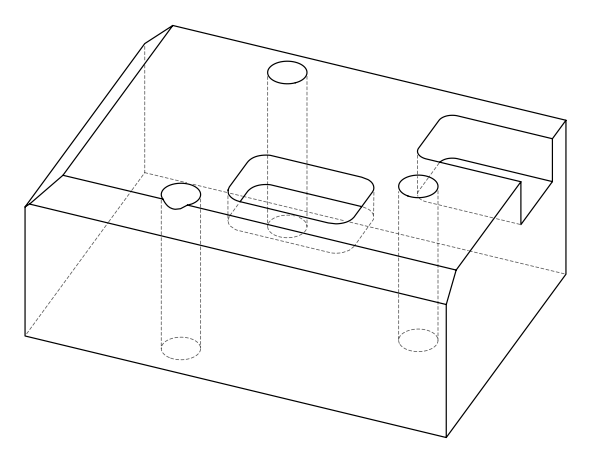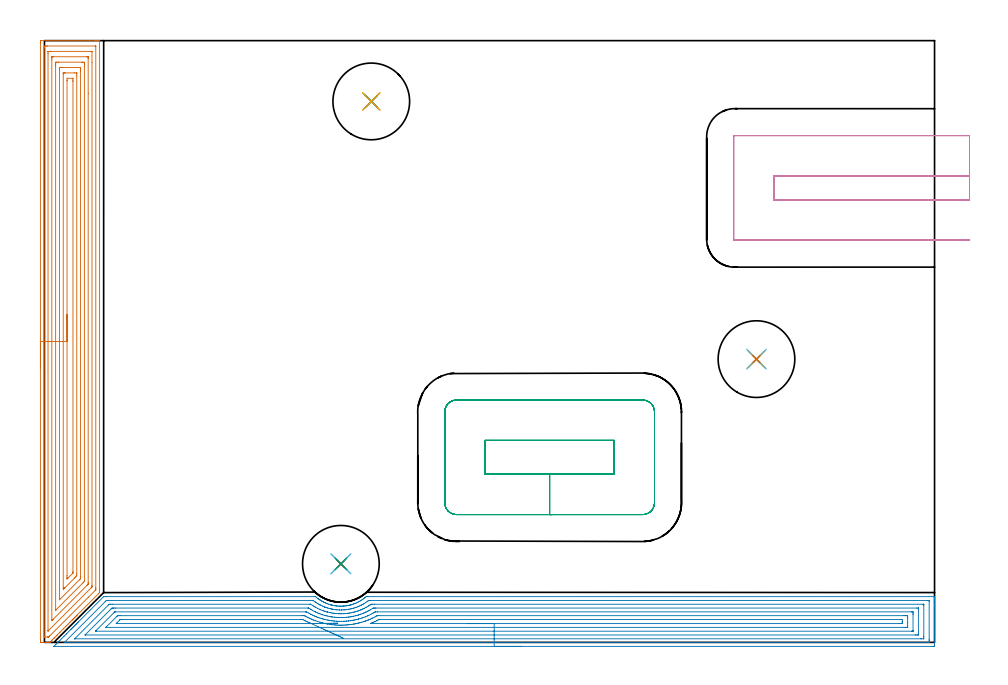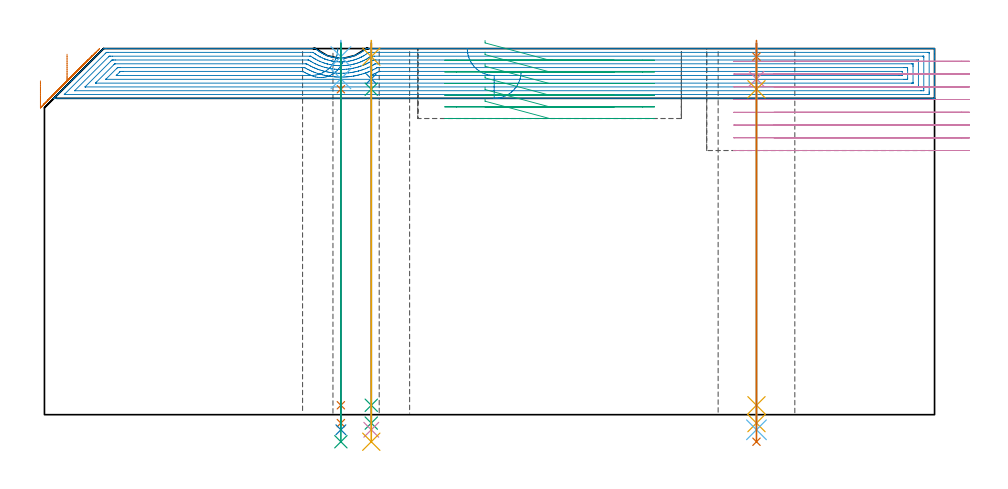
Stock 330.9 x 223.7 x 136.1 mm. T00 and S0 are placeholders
(PLAN: 19 operations, 14 tool changes, 50.1 min)
(1 AREA_MILL | FG_CHAMFER_SURFACE | UGT0205_001 | 14.21 min | 54091 mm3)
(2 AREA_MILL_1 | FG_CHAMFER_SURFACE_1 | UGT0205_001 | 18.15 min | 53966 mm3)
(3 MILL_RECTANGULAR_POCKET | POCKET_RECTANGULAR_STRAIGHT | UGT0201_094 | Follow Part, ap 5, ae 75% | 5.15 min | 154891 mm3)
(4 MILL_SLOT | SLOT_PARTIAL_RECTANGULAR | UGT0201_094 | Follow Part, ap 5, ae 75% | 6.87 min | 187339 mm3)
(5 SPOT_DRILL | STEP1HOLE | NXT0321_9005460120000 | 0.05 min | 196 mm3)
(6 SPOT_DRILL_1 | STEP1HOLE_1 | NXT0321_9005460120000 | 0.05 min | 175 mm3)
(7 SPOT_DRILL_2 | STEP1HOLE_2 | NXT0321_9005460120000 | 0.05 min | 201 mm3)
(8 DRILL_BLIND_HOLE_INTO_CENTER | STEP1HOLE | NXT0301_046 | 0.05 min | 343 mm3)
(9 GUN_DRILL_THROUGH_HOLE | STEP1HOLE | UGT0307_003 | 0.62 min | 4800 mm3)
(10 SPADE_DRILL_TO_ENLARGE_THROUGH_HOLE | STEP1HOLE | UGT0306_009 | 0.58 min | 31195 mm3)
(11 DRILL_TO_ENLARGE_THROUGH_HOLE | STEP1HOLE | UGT0301_392 | 0.59 min | 50264 mm3)
(12 DRILL_BLIND_HOLE_INTO_CENTER_1 | STEP1HOLE_1 | NXT0301_046 | 0.05 min | 329 mm3)
(13 GUN_DRILL_THROUGH_HOLE_1 | STEP1HOLE_1 | UGT0307_003 | 0.62 min | 4820 mm3)
(14 SPADE_DRILL_TO_ENLARGE_THROUGH_HOLE_1 | STEP1HOLE_1 | UGT0306_009 | 0.58 min | 31183 mm3)
(15 DRILL_TO_ENLARGE_THROUGH_HOLE_1 | STEP1HOLE_1 | UGT0301_392 | 0.59 min | 50163 mm3)
(16 DRILL_BLIND_HOLE_INTO_CENTER_2 | STEP1HOLE_2 | NXT0301_046 | 0.05 min | 368 mm3)
(17 GUN_DRILL_THROUGH_HOLE_2 | STEP1HOLE_2 | UGT0307_003 | 0.62 min | 4810 mm3)
(18 SPADE_DRILL_TO_ENLARGE_THROUGH_HOLE_2 | STEP1HOLE_2 | UGT0306_009 | 0.58 min | 31188 mm3)
(19 DRILL_TO_ENLARGE_THROUGH_HOLE_2 | STEP1HOLE_2 | UGT0301_392 | 0.59 min | 50219 mm3)
(TOOL UGT0205_001 | Chamfer Mill 20 x 3 x 45 deg. | D20 FL50 Z2)
(TOOL UGT0201_094 | End mill 20 mm | D20 FL38 Z4)
(TOOL NXT0321_9005460120000 | NC Spot Drill, 142deg, 12mm, Carbide, Uncoated | D12 PA142 FL30 Z2)
(TOOL NXT0301_046 | Carbide Drill 7.5mm [860.1-0750-038A1-MM 2214] | D7.5 PA140 FL53 Z2)
(TOOL UGT0307_003 | Gun Drill 7 mm | D7 PA130 FL24 Z1)
(TOOL UGT0306_009 | Spade Drill 18.5mm | D18.5 PA132 FL10 Z2)
(TOOL UGT0301_392 | Twist Drill 28.5 mm | D28.5 PA118 FL165 Z2)
(OP 1 AREA_MILL)
G17 G21 G94 G90
T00 M6
G54
G17 G0 G90 X-1.5 Y101.85 S1061 M3
G43 Z146.1 H0
Z124.1
G94 G1 Y101.888 Z123.228 F250.
Y102.002 Z122.363
Y102.191 Z121.512
Y102.453 Z120.68
Y102.787 Z119.874
Y103.19 Z119.1
Y103.658 Z118.364
Y104.19 Z117.672
Y104.779 Z117.029
Y105.422 Z116.44
Y106.114 Z115.908
Y106.85 Z115.44
Y107.624 Z115.037
Y108.43 Z114.703
Y109.262 Z114.441
Y110.113 Z114.252
Y110.978 Z114.138
Y111.85 Z114.1
Y222.63
X-1.499 Y223.081 Z114.101
X-1.495 Y223.519 Z114.103
X-1.492 Y223.69 Z114.106
X-1.064 Y223.7 Z114.533
X16.813 Z132.408
X18.844 Z134.44
X19.184 Z134.779
X19.863 Z135.462
X20.164 Z135.763
X20.502 Y223.698 Z136.092
X20.5 Y223.528 Z136.1
Y19.381
X20.493 Y18.5 Z136.093
X20.484 Y18.487 Z136.084
X20.064 Y18.064 Z135.664
X12.277 Y10.276 Z127.875
X12.141 Y10.139 Z127.737
X12.001 Y10. Z127.599
X11.843 Y9.842 Z127.441
X11.701 Y9.699 Z127.296
X11.554 Y9.553 Z127.152
X11.409 Y9.408 Z127.007
X11.261 Y9.258 Z126.856
X11.108 Y9.106 Z126.705
X10.976 Y8.974 Z126.573
X10.82 Y8.818 Z126.415
X10.661 Y8.66 Z126.259
X10.542 Y8.541 Z126.139
X10.38 Y8.378 Z125.975
X10.214 Y8.213 Z125.812
X9.5 Y7.499 Z125.098
X9.321 Y7.32 Z124.918
X8.745 Y6.745 Z124.345
X8.033 Y6.032 Z123.632
X7.087 Y5.086 Z122.686
X5.746 Y3.746 Z121.345
X4.712 Y2.712 Z120.311
X4.511 Y2.51 Z120.109
X4.407 Y2.406 Z120.005
X3.857 Y1.857 Z119.456
X3.631 Y1.629 Z119.228
X3.514 Y1.512 Z119.111
X3.002 Y1.002 Z118.601
X2.751 Y0.749 Z118.347
X2.62 Y0.619 Z118.218
X2.172 Y0.172 Z117.771
X2.017 Y0.022 Z117.616
X2.001 Y0.01 Z117.6
X1.677 Y0. Z117.277
X1.376 Z116.975
X0.697 Z116.291
X-0.523 Z115.074
X-1.062 Z114.532
X-1.49 Y0.01 Z114.105
X-1.495 Y0.182 Z114.102
X-1.499 Y0.619 Z114.101
X-1.5 Y1.061 Z114.1
Y111.85
X-0.086 Z115.514
X-0.085 Y221.194 Z115.515
X-0.084 Y221.294 Z115.516
X-0.079 Y221.681 Z115.521
X0.302 Y221.694 Z115.902
X0.697 Y221.698 Z116.297
X1.177 Y221.7 Z116.777
X18.994 Y221.699 Z134.594
X19.026 Y221.698 Z134.626
X19.059 Y221.693 Z134.659
X19.079 Y221.689 Z134.679
X19.08 Y221.663 Z134.68
X19.085 Y221.394 Z134.685
X19.086 Y20.274 Z134.686
X19.085 Y19.877 Z134.685
X19.083 Y19.679 Z134.683
X19.079 Y19.581 Z134.679
X19.076 Y19.538 Z134.676
X19.054 Y19.513 Z134.654
X18.929 Y19.381 Z134.529
X16.323 Y16.772 Z131.923
X1.956 Y2.406 Z117.556
X1.764 Y2.216 Z117.364
X1.577 Y2.037 Z117.177
X1.545 Y2.01 Z117.145
X1.516 Y2.006 Z117.116
X1.457 Y2.003 Z117.057
X1.337 Y2.001 Z116.937
X1.096 Y2. Z116.696
X0.216 Z115.816
X0.006 Y2.001 Z115.606
X-0.026 Y2.002 Z115.574
X-0.059 Y2.007 Z115.541
X-0.079 Y2.011 Z115.521
X-0.08 Y2.037 Z115.52
X-0.085 Y2.305 Z115.515
X-0.086 Y111.85 Z115.514
X1.328 Z116.928
X1.329 Y218.866 Z116.929
X1.331 Y219.507 Z116.931
X1.333 Y219.633 Z116.933
X1.335 Y219.687 Z116.935
X1.393 Y219.694 Z116.993
X1.577 Y219.697 Z117.177
X2.267 Y219.7 Z117.867
X2.457 Z118.057
X17.234 Z132.834
X17.423 Y219.697 Z133.023
X17.613 Y219.692 Z133.213
X17.661 Y219.69 Z133.261
X17.665 Y219.657 Z133.265
X17.669 Y219.591 Z133.269
X17.67 Y219.507 Z133.27
X17.672 Y215.539 Z133.272
X17.671 Y21.168 Z133.271
X17.67 Y20.917 Z133.27
X17.666 Y20.664 Z133.266
X17.665 Y20.595 Z133.265
X17.646 Y20.557 Z133.246
X17.399 Y20.298 Z132.999
X1.436 Y4.336 Z117.036
X1.365 Y4.268 Z116.965
X1.341 Y4.249 Z116.941
X1.336 Y4.247 Z116.936
X1.333 Y4.259 Z116.933
X1.33 Y4.312 Z116.93
X1.328 Y4.445 Z116.928
Y111.85
X2.743 Z118.343
Y216.827
X2.746 Y217.427 Z118.346
X2.75 Y217.631 Z118.35
X2.753 Y217.69 Z118.353
X2.8 Y217.693 Z118.4
X2.908 Y217.696 Z118.508
X3.338 Y217.7 Z118.938
X15.683 Z131.283
X16.094 Y217.696 Z131.694
X16.196 Y217.693 Z131.796
X16.243 Y217.69 Z131.843
X16.25 Y217.661 Z131.85
X16.252 Y217.565 Z131.852
X16.256 Y217.118 Z131.856
X16.257 Y204.144 Z131.857
Y22.351
X16.256 Y22.061 Z131.856
X16.253 Y21.759 Z131.853
X16.25 Y21.613 Z131.85
X16.178 Y21.538 Z131.778
X15.818 Y21.168 Z131.418
X3.254 Y8.603 Z118.854
X2.88 Y8.231 Z118.48
X2.83 Y8.183 Z118.43
X2.762 Y8.123 Z118.362
X2.749 Y8.118 Z118.349
X2.746 Y8.149 Z118.346
X2.745 Y8.196 Z118.345
X2.743 Y8.37 Z118.343
Y111.85
X4.157 Z119.757
Y214.209
X4.161 Y215.04 Z119.761
X4.163 Y215.096 Z119.763
X4.218 Y215.69 Z119.818
X4.452 Y215.696 Z120.052
X5.098 Y215.699 Z120.698
X5.329 Y215.7 Z120.929
X13.902 Y215.699 Z129.502
X14.133 Z129.733
X14.782 Y215.69 Z130.382
X14.837 Y215.04 Z130.437
X14.84 Y214.982 Z130.44
X14.843 Y214.147 Z130.443
Y214.085
Y22.893
X14.842 Y22.831 Z130.442
X14.837 Y22.707 Z130.437
X14.834 Y22.643 Z130.434
X14.82 Y22.626 Z130.42
X14.782 Y22.584 Z130.382
X14.524 Y22.323 Z130.124
X14.263 Y22.061 Z129.863
X4.325 Y12.125 Z119.925
X4.218 Y12.022 Z119.818
X4.179 Y11.989 Z119.779
X4.164 Y11.98 Z119.764
X4.157 Y12.233 Z119.757
Y111.85
X5.571 Z121.171
Y212.773
X5.573 Y213.253 Z121.173
X5.576 Y213.662 Z121.176
X5.578 Y213.686 Z121.178
X5.595 Y213.69 Z121.195
X5.649 Y213.695 Z121.249
X5.759 Y213.698 Z121.359
X5.979 Y213.7 Z121.579
X6.419 Z122.019
X13.168 Z128.768
X13.285 Y213.699 Z128.885
X13.363 Y213.695 Z128.963
X13.408 Y213.69 Z129.008
X13.422 Y213.686 Z129.022
X13.423 Y213.666 Z129.023
X13.427 Y213.253 Z129.027
X13.429 Y212.84 Z129.029
Y212.36
Y24.328
X13.426 Y23.848 Z129.026
X13.424 Y23.745 Z129.024
X13.422 Y23.697 Z129.022
X13.401 Y23.66 Z129.001
X13.305 Y23.56 Z128.905
X13.021 Y23.27 Z128.621
X5.715 Y15.963 Z121.315
X5.654 Y15.906 Z121.254
X5.602 Y15.859 Z121.202
X5.578 Y15.84 Z121.178
X5.576 Y15.885 Z121.176
X5.573 Y16.065 Z121.173
X5.572 Y16.22 Z121.172
X5.571 Y111.85 Z121.171
X6.985 Z122.585
X6.986 Y211.338 Z122.586
X6.987 Y211.466 Z122.587
X6.99 Y211.657 Z122.59
X6.992 Y211.676 Z122.592
X7.005 Y211.69 Z122.605
X7.126 Y211.695 Z122.726
X7.279 Y211.698 Z122.879
X7.509 Y211.7 Z123.109
X7.739 Z123.339
X11.261 Z126.861
X11.912 Y211.699 Z127.512
X11.976 Y211.695 Z127.576
X11.996 Y211.69 Z127.596
X12.008 Y211.685 Z127.608
X12.01 Y211.659 Z127.61
X12.013 Y211.596 Z127.613
X12.014 Y211.466 Z127.614
X12.015 Y210.701 Z127.615
X12.014 Y25.635 Z127.614
X12.01 Y24.874 Z127.61
X12.008 Y24.741 Z127.608
X11.644 Y24.353 Z127.244
X11.261 Y23.959 Z126.861
X11.206 Y23.903 Z126.806
X7.577 Y20.274 Z123.177
X7.475 Y20.176 Z123.075
X7.209 Y19.919 Z122.809
X6.992 Y19.737 Z122.592
X6.987 Y20.145 Z122.587
X6.986 Y20.274 Z122.586
X6.985 Y111.85 Z122.585
X8.399 Z123.999
X8.4 Y208.786 Z124.
X8.401 Y209.008 Z124.001
X8.407 Y209.68 Z124.007
X8.601 Y209.699 Z124.201
X10.361 Z125.961
X10.38 Y209.698 Z125.98
X10.593 Y209.68 Z126.193
X10.597 Y209.46 Z126.197
X10.6 Y208.786 Z126.2
Y208.563
Y26.305
X10.599 Y25.97 Z126.199
X10.596 Y25.803 Z126.196
X10.594 Y25.765 Z126.194
X10.57 Y25.729 Z126.17
X10.487 Y25.635 Z126.087
X10.434 Y25.581 Z126.034
X10.38 Y25.527 Z125.98
X8.66 Y23.807 Z124.26
X8.62 Y23.767 Z124.22
X8.579 Y23.728 Z124.179
X8.498 Y23.656 Z124.098
X8.406 Y23.578 Z124.006
X8.404 Y23.625 Z124.004
X8.401 Y23.848 Z124.001
X8.4 Y24.071 Z124.
Y24.741
X8.399 Y111.85 Z123.999
Y112.722 Z124.038
Y113.586 Z124.151
Y114.438 Z124.34
Y115.27 Z124.603
Y116.076 Z124.936
Y116.85 Z125.339
Y117.586 Z125.808
Y118.278 Z126.339
Y118.921 Z126.928
Y119.51 Z127.572
Y120.042 Z128.264
Y120.51 Z128.999
Y120.913 Z129.773
Y121.247 Z130.579
Y121.509 Z131.411
Y121.698 Z132.263
Y121.812 Z133.128
Y121.85 Z133.999
G0 Z146.1
M5
M2
(OP 2 AREA_MILL_1)
G17 G21 G94 G90
T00 M6
G54
G17 G0 G90 X177.2 Y-1.5 S1061 M3
G43 Z146.1 H0
Z127.6
G94 G1 X177.162 Z126.728 F250.
X177.048 Z125.863
X176.859 Z125.012
X176.597 Z124.18
X176.263 Z123.374
X175.86 Z122.6
X175.392 Z121.864
X174.861 Z121.172
X174.271 Z120.529
X173.628 Z119.94
X172.936 Z119.408
X172.2 Z118.94
X171.426 Z118.537
X170.62 Z118.203
X169.788 Z117.941
X168.937 Z117.752
X168.072 Z117.638
X167.2 Z117.6
X3.504
X3.503 Y-1.498 Z117.601
X4.234 Y-0.764 Z118.333
X4.823 Y-0.177 Z118.923
X5.409 Y0.41 Z119.508
X5.704 Y0.704 Z119.804
X6.355 Y1.356 Z120.455
X7.249 Y2.249 Z121.348
X8.143 Y3.143 Z122.242
X9.813 Y4.814 Z123.912
X9.93 Y4.931 Z124.028
X10.107 Y5.108 Z124.206
X10.377 Y5.377 Z124.475
X10.545 Y5.548 Z124.643
X10.713 Y5.714 Z124.812
X10.823 Y5.824 Z124.922
X10.986 Y5.988 Z125.083
X11.147 Y6.148 Z125.246
X11.27 Y6.271 Z125.369
X11.426 Y6.429 Z125.524
X11.581 Y6.582 Z125.68
X11.717 Y6.718 Z125.816
X11.867 Y6.869 Z125.965
X12.015 Y7.016 Z126.114
X12.164 Y7.165 Z126.262
X12.308 Y7.31 Z126.405
X12.449 Y7.45 Z126.548
X12.611 Y7.611 Z126.709
X12.748 Y7.75 Z126.846
X16.855 Y11.856 Z130.954
X21.999 Y16.998 Z136.098
X22.001
X22.887 Y17. Z136.1
X100.628
X100.788 Y16.999 Z136.098
X100.79
X101.167 Y16.688 Z135.787
X101.559 Y16.373 Z135.472
X101.701 Y16.264 Z135.364
X101.797 Y16.197 Z135.296
X102.074 Y16. Z135.099
X102.415 Y15.772 Z134.87
X102.452 Y15.747 Z134.845
X102.567 Y15.677 Z134.773
X102.713 Y15.587 Z134.682
X103.034 Y15.387 Z134.486
X103.24 Y15.271 Z134.371
X103.345 Y15.212 Z134.312
X103.756 Y15. Z134.096
X103.79 Y14.982 Z134.079
X104.107 Y14.828 Z133.927
X104.238 Y14.764 Z133.864
X104.278 Y14.747 Z133.846
X104.649 Y14.585 Z133.68
X104.814 Y14.51 Z133.609
X104.832 Y14.503 Z133.602
X104.939 Y14.459 Z133.559
X104.972 Y14.446 Z133.545
X105.096 Y14.401 Z133.496
X105.131 Y14.388 Z133.483
X105.763 Y14.173 Z133.27
X105.99 Y14.097 Z133.192
X106.024 Y14.085 Z133.181
X106.197 Y14.033 Z133.13
X106.437 Y13.964 Z133.058
X106.47 Y13.954 Z133.049
X106.619 Y13.915 Z133.014
X106.785 Y13.875 Z132.974
X106.883 Y13.851 Z132.949
X106.918 Y13.842 Z132.941
X107.811 Y13.658 Z132.754
X107.935 Y13.634 Z132.732
X108.319 Y13.58 Z132.679
X108.671 Y13.538 Z132.635
X108.704 Y13.534 Z132.631
X109.15 Y13.493 Z132.592
X109.597 Y13.471 Z132.567
X109.831 Y13.473 Z132.56
X110.039 Y13.471 Z132.556
X110.49 Y13.466
X110.806 Y13.481 Z132.573
X111.154 Y13.498 Z132.592
X111.351 Y13.509 Z132.601
X111.383 Y13.51 Z132.603
X111.83 Y13.549 Z132.646
X112.276 Y13.606 Z132.703
X112.409 Y13.626 Z132.724
X112.464 Y13.634 Z132.732
X113.138 Y13.768 Z132.861
X113.169 Y13.774 Z132.867
X113.585 Y13.868 Z132.961
X113.617 Y13.874 Z132.969
X113.84 Y13.931 Z133.03
X114.032 Y13.983 Z133.079
X114.062 Y13.991 Z133.087
X114.369 Y14.081 Z133.18
X114.51 Y14.124 Z133.222
X114.955 Y14.276 Z133.37
X115.12 Y14.337 Z133.433
X115.372 Y14.432 Z133.527
X115.564 Y14.503 Z133.601
X115.585 Y14.51 Z133.609
X115.848 Y14.622 Z133.719
X116.297 Y14.827 Z133.925
X116.741 Y15.048 Z134.145
X117.367 Y15.387 Z134.486
X117.634 Y15.547 Z134.647
X118.084 Y15.838 Z134.938
X118.528 Y16.14 Z135.24
X118.697 Y16.264 Z135.362
X119.063 Y16.549 Z135.646
X119.073 Y16.558 Z135.654
X119.61 Y16.999 Z136.098
X119.613 Y17.
X120.287 Z136.1
X330.726
X330.895 Z136.091
X330.897 Y16.999 Z136.09
X330.9 Y16.655 Z135.754
Y16.365 Z135.464
Y15.677 Z134.772
Y14.452 Z133.549
Y13.915 Z133.01
Y13.303 Z132.398
Y-0.789 Z118.308
X330.897 Y-1.058 Z118.04
X330.89 Y-1.492 Z117.606
X330.723 Y-1.496 Z117.602
X330.279 Y-1.5 Z117.6
X167.2
Y-0.086 Z119.014
X7.603
X7.427 Y-0.084 Z119.016
X7.384 Y-0.081 Z119.019
X7.379 Y-0.079 Z119.021
Y-0.077 Z119.023
X7.395 Y-0.058 Z119.042
X7.483 Y0.033 Z119.133
X7.575 Y0.125 Z119.225
X22.564 Y15.114 Z134.214
X22.887 Y15.435 Z134.535
X23.012 Y15.554 Z134.654
X23.038 Y15.576 Z134.676
X23.08 Y15.579 Z134.679
X23.18 Y15.583 Z134.683
X23.38 Y15.585 Z134.685
X23.78 Y15.586 Z134.686
X98.934 Y15.585 Z134.685
X99.735 Y15.58 Z134.68
X99.835 Y15.579 Z134.679
X100.628 Y15.024 Z134.124
X100.714 Y14.966 Z134.066
X100.972 Y14.796 Z133.896
X101.522 Y14.451 Z133.551
X101.788 Y14.289 Z133.389
X102.363 Y13.968 Z133.068
X102.422 Y13.936 Z133.036
X102.464 Y13.915 Z133.015
X103.309 Y13.515 Z132.615
X104.036 Y13.199 Z132.299
X104.203 Y13.135 Z132.235
X104.245 Y13.119 Z132.219
X104.492 Y13.035 Z132.135
X105.096 Y12.836 Z131.936
X105.393 Y12.743 Z131.843
X105.99 Y12.58 Z131.68
X106.182 Y12.533 Z131.633
X106.757 Y12.402 Z131.502
X106.883 Y12.376 Z131.476
X106.986 Y12.355 Z131.455
X107.333 Y12.29 Z131.39
X107.744 Y12.22 Z131.32
X107.777 Y12.215 Z131.315
X108.246 Y12.154 Z131.254
X108.671 Y12.112 Z131.212
X108.717 Y12.108 Z131.208
X109.564 Y12.061 Z131.161
X109.662 Y12.057 Z131.157
X110.458 Y12.052 Z131.152
X110.56 Y12.053 Z131.153
X111.351 Y12.089 Z131.189
X111.414 Y12.093 Z131.193
X112.169 Y12.154 Z131.254
X112.236 Y12.162 Z131.262
X112.245 Y12.164 Z131.264
X113.012 Y12.279 Z131.379
X113.138 Y12.3 Z131.4
X113.22 Y12.315 Z131.415
X113.881 Y12.452 Z131.552
X114.032 Y12.487 Z131.587
X114.476 Y12.597 Z131.697
X114.926 Y12.719 Z131.819
X115.171 Y12.793 Z131.893
X115.819 Y12.998 Z132.098
X115.847 Y13.008 Z132.108
X115.921 Y13.035 Z132.135
X116.489 Y13.256 Z132.356
X116.713 Y13.347 Z132.447
X117.111 Y13.523 Z132.623
X117.606 Y13.752 Z132.852
X117.718 Y13.806 Z132.906
X117.934 Y13.915 Z133.015
X118.299 Y14.113 Z133.213
X118.5 Y14.225 Z133.325
X118.863 Y14.439 Z133.539
X119.394 Y14.77 Z133.87
X119.434 Y14.796 Z133.896
X119.934 Y15.144 Z134.244
X120.287 Y15.401 Z134.501
X120.447 Y15.519 Z134.619
X120.504 Y15.56 Z134.66
X120.534 Y15.579 Z134.679
X120.58 Y15.58 Z134.68
X120.78 Y15.583 Z134.683
X121.181 Y15.585 Z134.685
X328.492
X328.585
X328.865 Y15.579 Z134.679
X328.89 Y15.578 Z134.678
X328.894 Y15.556 Z134.656
X328.898 Y15.523 Z134.623
X328.899 Y15.491 Z134.591
X328.9 Y15.275 Z134.375
Y1.182 Z120.282
X328.898 Y0.704 Z119.804
X328.895 Y0.306 Z119.406
X328.882 Y-0.079 Z119.021
X328.492 Y-0.084 Z119.016
X328.398 Y-0.085 Z119.015
X167.2 Y-0.086 Z119.014
Y1.328 Z120.428
X11.529 Y1.329 Z120.429
X11.3 Y1.331 Z120.431
X11.27 Y1.334 Z120.434
X11.248 Y1.337 Z120.437
X11.258 Y1.353 Z120.453
X11.27 Y1.37 Z120.47
X23.815 Y13.915 Z133.015
X23.989 Y14.083 Z133.183
X24.054 Y14.143 Z133.243
X24.084 Y14.165 Z133.265
X24.155 Y14.166 Z133.266
X24.416 Y14.17 Z133.27
X24.674 Y14.171 Z133.271
X25.308 Y14.172 Z133.272
X98.582 Y14.171 Z133.271
X98.841 Y14.169 Z133.269
X98.927 Y14.167 Z133.267
X98.993 Y14.165 Z133.265
X99.735 Y13.683 Z132.783
X100.137 Y13.431 Z132.531
X100.628 Y13.135 Z132.235
X100.806 Y13.035 Z132.135
X101.522 Y12.666 Z131.766
X102.264 Y12.304 Z131.404
X102.415 Y12.238 Z131.338
X102.614 Y12.154 Z131.254
X103.309 Y11.876 Z130.976
X103.748 Y11.721 Z130.821
X104.203 Y11.571 Z130.671
X105.057 Y11.312 Z130.412
X105.096 Y11.301 Z130.401
X105.2 Y11.273 Z130.373
X105.99 Y11.093 Z130.193
X106.225 Y11.041 Z130.141
X106.883 Y10.912 Z130.012
X107.32 Y10.843 Z129.943
X107.777 Y10.783 Z129.883
X108.336 Y10.722 Z129.822
X108.671 Y10.697 Z129.797
X109.294 Y10.659 Z129.759
X109.564 Y10.648 Z129.748
X110.207 Y10.64 Z129.74
X110.458
X111.078 Y10.662 Z129.762
X111.351 Y10.676 Z129.776
X111.917 Y10.715 Z129.815
X112.245 Y10.743 Z129.843
X112.728 Y10.797 Z129.897
X113.138 Y10.855 Z129.955
X113.507 Y10.91 Z130.01
X114.032 Y11.012 Z130.112
X114.252 Y11.057 Z130.157
X114.926 Y11.204 Z130.304
X114.982 Y11.218 Z130.318
X115.205 Y11.273 Z130.373
X115.683 Y11.408 Z130.508
X115.819 Y11.448 Z130.548
X116.359 Y11.622 Z130.722
X116.713 Y11.74 Z130.84
X117.019 Y11.852 Z130.952
X117.606 Y12.073 Z131.173
X117.665 Y12.096 Z131.196
X117.801 Y12.154 Z131.254
X118.279 Y12.371 Z131.471
X118.5 Y12.475 Z131.575
X118.879 Y12.661 Z131.761
X119.394 Y12.923 Z132.023
X119.467 Y12.962 Z132.062
X119.599 Y13.035 Z132.135
X120.031 Y13.287 Z132.387
X120.287 Y13.44 Z132.54
X120.58 Y13.627 Z132.727
X121.024 Y13.915 Z133.015
X121.118 Y13.977 Z133.077
X121.181 Y14.019 Z133.119
X121.355 Y14.129 Z133.229
X121.422 Y14.165 Z133.265
X121.498 Y14.166 Z133.266
X121.816 Y14.17 Z133.27
X122.074 Y14.171 Z133.271
X122.708 Y14.172 Z133.272
X326.445 Y14.171 Z133.271
X326.704 Y14.17 Z133.27
X326.791 Y14.168 Z133.268
X326.858 Y14.165 Z133.265
X326.89 Y14.158 Z133.258
X326.892 Y14.108 Z133.208
X326.897 Y13.915 Z133.015
X326.9 Y13.723 Z132.823
Y2.273 Z121.373
X326.898 Y1.584 Z120.684
X326.895 Y1.396 Z120.496
X326.889 Y1.335 Z120.435
X326.834 Y1.333 Z120.433
X326.704 Y1.331 Z120.431
X326.07 Y1.329 Z120.429
X325.811 Y1.328 Z120.428
X167.2
Y2.743 Z121.843
X15.236
X15.182 Y2.744 Z121.844
X15.133 Y2.747 Z121.847
X15.112 Y2.749 Z121.849
X15.118 Y2.758 Z121.858
X15.207 Y2.854 Z121.954
X15.273 Y2.923 Z122.023
X24.674 Y12.325 Z131.425
X25.037 Y12.677 Z131.777
X25.113 Y12.75 Z131.85
X25.262 Y12.753 Z131.853
X25.567 Y12.756 Z131.856
X25.849 Y12.757 Z131.857
X26.461
X97.948
X98.088 Y12.755 Z131.855
X98.158 Y12.753 Z131.853
X98.19 Y12.75 Z131.85
X98.3 Y12.687 Z131.787
X98.841 Y12.352 Z131.452
X99.173 Y12.154 Z131.254
X99.735 Y11.84 Z130.94
X100.42 Y11.479 Z130.579
X100.628 Y11.378 Z130.478
X100.852 Y11.273 Z130.373
X101.522 Y10.974 Z130.074
X102.051 Y10.751 Z129.851
X102.415 Y10.61 Z129.71
X103.035 Y10.392 Z129.492
X103.309 Y10.301 Z129.401
X103.446 Y10.257 Z129.357
X104.203 Y10.039 Z129.139
X104.694 Y9.908 Z129.008
X105.096 Y9.814 Z128.914
X105.856 Y9.643 Z128.743
X105.99 Y9.616 Z128.716
X106.534 Y9.512 Z128.612
X106.883 Y9.457 Z128.557
X106.948 Y9.448 Z128.548
X107.777 Y9.35 Z128.45
X107.96 Y9.331 Z128.431
X108.671 Y9.277 Z128.377
X108.925 Y9.261 Z128.361
X109.564 Y9.234 Z128.334
X109.851 Y9.229 Z128.329
X110.458 Y9.225 Z128.325
X110.74 Y9.233 Z128.333
X111.351 Y9.258 Z128.358
X111.596 Y9.271 Z128.371
X112.245 Y9.317 Z128.417
X112.426 Y9.333 Z128.433
X113.138 Y9.41 Z128.51
X113.23 Y9.421 Z128.521
X113.867 Y9.512 Z128.612
X114.009 Y9.535 Z128.635
X114.032 Y9.539 Z128.639
X114.75 Y9.685 Z128.785
X114.926 Y9.722 Z128.822
X115.476 Y9.85 Z128.95
X115.819 Y9.933 Z129.033
X116.185 Y10.031 Z129.131
X116.713 Y10.183 Z129.283
X116.875 Y10.232 Z129.332
X117.38 Y10.392 Z129.492
X117.549 Y10.449 Z129.549
X117.606 Y10.469 Z129.569
X118.195 Y10.693 Z129.793
X118.5 Y10.812 Z129.912
X118.83 Y10.948 Z130.048
X119.394 Y11.193 Z130.293
X119.449 Y11.218 Z130.318
X119.566 Y11.273 Z130.373
X120.046 Y11.511 Z130.611
X120.287 Y11.634 Z130.734
X120.629 Y11.817 Z130.917
X121.181 Y12.117 Z131.217
X121.204 Y12.131 Z131.231
X122.074 Y12.663 Z131.763
X122.231 Y12.75 Z131.85
X122.381 Y12.753 Z131.853
X122.685 Y12.756 Z131.856
X122.968 Y12.757 Z131.857
X123.249
X324.305
X324.764 Y12.755 Z131.855
X324.865 Y12.752 Z131.852
X324.882 Y12.751 Z131.851
X324.89 Y12.741 Z131.841
X324.894 Y12.691 Z131.791
X324.897 Y12.587 Z131.687
X324.9 Y12.171 Z131.271
Y3.363 Z122.463
X324.896 Y2.914 Z122.014
X324.893 Y2.806 Z121.906
X324.89 Y2.758 Z121.858
X324.839 Y2.75 Z121.85
X324.632 Y2.747 Z121.847
X324.024 Y2.743 Z121.843
X323.742
X167.2
Y4.157 Z123.257
X19.241
X19.1 Y4.16 Z123.26
X19.006 Y4.164 Z123.264
X18.976 Y4.168 Z123.268
X18.984 Y4.178 Z123.278
X19.028 Y4.227 Z123.327
X19.168 Y4.369 Z123.469
X19.312 Y4.514 Z123.614
X25.821 Y11.023 Z130.123
X26.074 Y11.273 Z130.373
X26.119 Y11.313 Z130.413
X26.137 Y11.328 Z130.428
X26.179 Y11.336 Z130.436
X26.319 Y11.341 Z130.441
X26.391 Y11.343 Z130.443
X97.125
X97.267 Y11.341 Z130.441
X97.361 Y11.338 Z130.438
X97.424 Y11.334 Z130.434
X97.443 Y11.324 Z130.424
X97.536 Y11.273 Z130.373
X97.948 Y11.035 Z130.135
X98.518 Y10.711 Z129.811
X98.841 Y10.543 Z129.643
X99.138 Y10.392 Z129.492
X99.735 Y10.105 Z129.205
X100.287 Y9.848 Z128.948
X100.628 Y9.703 Z128.803
X101.09 Y9.512 Z128.612
X101.522 Y9.345 Z128.445
X101.788 Y9.249 Z128.349
X102.415 Y9.041 Z128.141
X103.115 Y8.822 Z127.922
X103.309 Y8.766 Z127.866
X103.796 Y8.631 Z127.731
X104.203 Y8.529 Z127.629
X104.339 Y8.497 Z127.597
X105.096 Y8.332 Z127.432
X105.481 Y8.252 Z127.352
X105.99 Y8.157 Z127.257
X106.563 Y8.066 Z127.166
X106.883 Y8.024 Z127.124
X107.584 Y7.94 Z127.04
X107.777 Y7.922 Z127.022
X108.559 Y7.86 Z126.96
X108.671 Y7.854 Z126.954
X109.498 Y7.815 Z126.915
X109.564 Y7.814 Z126.914
X110.401 Y7.806 Z126.906
X110.458 Y7.807 Z126.907
X111.267 Y7.833 Z126.933
X111.351 Y7.837 Z126.937
X112.109 Y7.884 Z126.984
X112.245 Y7.894 Z126.994
X112.929 Y7.957 Z127.057
X113.138 Y7.98 Z127.08
X113.724 Y8.054 Z127.154
X114.032 Y8.098 Z127.198
X114.499 Y8.17 Z127.27
X114.926 Y8.252 Z127.352
X115.245 Y8.316 Z127.416
X115.819 Y8.439 Z127.539
X115.977 Y8.475 Z127.575
X116.629 Y8.631 Z127.731
X116.695 Y8.648 Z127.748
X116.713 Y8.653 Z127.753
X117.385 Y8.849 Z127.949
X117.606 Y8.916 Z128.016
X118.061 Y9.063 Z128.163
X118.5 Y9.209 Z128.309
X118.725 Y9.29 Z128.39
X119.323 Y9.512 Z128.612
X119.374 Y9.531 Z128.631
X119.394 Y9.539 Z128.639
X119.998 Y9.796 Z128.896
X120.287 Y9.923 Z129.023
X120.612 Y10.072 Z129.172
X121.181 Y10.34 Z129.44
X121.216 Y10.357 Z129.457
X121.284 Y10.392 Z129.492
X121.796 Y10.667 Z129.767
X122.074 Y10.818 Z129.918
X122.367 Y10.985 Z130.085
X122.864 Y11.273 Z130.373
X122.93 Y11.31 Z130.41
X122.968 Y11.33 Z130.43
X123.791 Y11.342 Z130.442
X123.861 Y11.343 Z130.443
X322.308
X322.449 Y11.342 Z130.442
X322.733 Y11.337 Z130.437
X322.891 Y11.334 Z130.434
X322.894 Y11.316 Z130.416
X322.896 Y11.273 Z130.373
X322.9 Y10.619 Z129.719
Y10.392 Z129.492
Y4.454 Z123.554
X322.897 Y4.227 Z123.327
X322.894 Y4.186 Z123.286
X322.891 Y4.169 Z123.269
X322.882 Y4.164 Z123.264
X322.804 Y4.162 Z123.262
X322.521 Y4.158 Z123.258
X322.379 Y4.157 Z123.257
X167.2
Y5.571 Z124.671
X22.948 Y5.572 Z124.672
X22.887 Y5.573 Z124.673
X22.86 Y5.575 Z124.675
X22.838 Y5.578 Z124.678
X22.852 Y5.599 Z124.699
X22.864 Y5.615 Z124.715
X22.887 Y5.639 Z124.739
X26.76 Y9.512 Z128.612
X27.059 Y9.803 Z128.903
X27.161 Y9.902 Z129.002
X27.2 Y9.922 Z129.022
X27.249 Y9.924 Z129.024
X27.355 Y9.926 Z129.026
X27.825 Y9.929 Z129.029
X28.248
X95.737
X96.16 Y9.927 Z129.027
X96.635 Y9.924 Z129.024
X96.68 Y9.922 Z129.022
X96.767 Y9.878 Z128.978
X96.902 Y9.808 Z128.908
X97.455 Y9.512 Z128.612
X97.948 Y9.259 Z128.359
X98.468 Y8.998 Z128.098
X98.841 Y8.826 Z127.926
X99.272 Y8.631 Z127.731
X99.735 Y8.434 Z127.534
X100.081 Y8.29 Z127.39
X100.628 Y8.08 Z127.18
X101.494 Y7.777 Z126.877
X101.522 Y7.768 Z126.868
X101.576 Y7.75 Z126.85
X102.415 Y7.501 Z126.601
X102.774 Y7.397 Z126.497
X103.309 Y7.258 Z126.358
X103.971 Y7.097 Z126.197
X104.203 Y7.046 Z126.146
X105.023 Y6.869 Z125.969
X105.096 Y6.855 Z125.955
X105.114 Y6.852 Z125.952
X105.99 Y6.706 Z125.806
X106.186 Y6.675 Z125.775
X106.883 Y6.589 Z125.689
X107.204 Y6.553 Z125.653
X107.777 Y6.501 Z125.601
X108.183 Y6.469 Z125.569
X108.671 Y6.441 Z125.541
X109.128 Y6.419 Z125.519
X109.564 Y6.405 Z125.505
X110.042 Y6.398 Z125.498
X110.458 Y6.397 Z125.497
X110.924 Y6.409 Z125.509
X111.351 Y6.425 Z125.525
X111.78 Y6.446 Z125.546
X112.245 Y6.476 Z125.576
X112.616 Y6.504 Z125.604
X113.138 Y6.551 Z125.651
X113.43 Y6.582 Z125.682
X114.032 Y6.654 Z125.754
X114.224 Y6.68 Z125.78
X114.926 Y6.784 Z125.884
X114.999 Y6.797 Z125.897
X115.385 Y6.869 Z125.969
X115.746 Y6.942 Z126.042
X115.819 Y6.957 Z126.057
X116.475 Y7.104 Z126.204
X116.713 Y7.16 Z126.26
X117.191 Y7.279 Z126.379
X117.606 Y7.389 Z126.489
X117.892 Y7.469 Z126.569
X118.5 Y7.647 Z126.747
X118.58 Y7.671 Z126.771
X118.826 Y7.75 Z126.85
X119.25 Y7.892 Z126.992
X119.394 Y7.942 Z127.042
X119.901 Y8.131 Z127.231
X120.287 Y8.278 Z127.378
X120.541 Y8.38 Z127.48
X121.181 Y8.644 Z127.744
X121.778 Y8.922 Z128.022
X122.074 Y9.063 Z128.163
X122.377 Y9.213 Z128.313
X122.964 Y9.512 Z128.612
X123.54 Y9.829 Z128.929
X123.667 Y9.897 Z128.997
X123.708 Y9.918 Z129.018
X123.757 Y9.922 Z129.022
X123.861 Y9.924 Z129.024
X124.332 Y9.928 Z129.028
X319.556 Y9.929 Z129.029
X320.027 Y9.928 Z129.028
X320.449 Y9.925 Z129.025
X320.863 Y9.922 Z129.022
X320.89 Y9.512 Z128.612
X320.898 Y9.07 Z128.17
X320.9 Y7.306 Z126.406
Y5.988 Z125.088
X320.899 Y5.766 Z124.866
X320.897 Y5.655 Z124.755
X320.893 Y5.6 Z124.7
X320.89 Y5.579 Z124.679
X320.867 Y5.577 Z124.677
X320.449 Y5.573 Z124.673
X319.979 Y5.571 Z124.671
X319.556
X167.2
Y6.985 Z126.085
X121.956 Y6.986 Z126.086
X121.255 Y6.991 Z126.091
X121.181 Y6.992 Z126.092
X121.18 Y7.002 Z126.102
X121.181 Y7.004 Z126.104
X121.714 Y7.224 Z126.324
X121.909 Y7.306 Z126.406
X122.074 Y7.376 Z126.476
X122.336 Y7.492 Z126.592
X122.909 Y7.75 Z126.85
X122.949 Y7.769 Z126.869
X122.968 Y7.778 Z126.878
X123.543 Y8.064 Z127.164
X123.861 Y8.225 Z127.325
X124.132 Y8.364 Z127.464
X124.381 Y8.491 Z127.591
X124.419 Y8.508 Z127.608
X124.465 Y8.51 Z127.61
X124.561 Y8.513 Z127.613
X124.755 Y8.514 Z127.614
X124.873 Y8.515 Z127.615
X318.662 Y8.514 Z127.614
X318.781 Y8.513 Z127.613
X318.855 Y8.51 Z127.61
X318.885 Y8.508 Z127.608
X318.891 Y8.493 Z127.593
X318.895 Y8.47 Z127.57
X318.899 Y8.397 Z127.497
X318.9 Y7.75 Z126.85
Y7.516 Z126.616
X318.898 Y7.281 Z126.381
X318.894 Y7.125 Z126.225
X318.89 Y7.003 Z126.103
X318.875 Y6.992 Z126.092
X318.855 Y6.99 Z126.09
X318.662 Y6.987 Z126.087
X318.544 Y6.986 Z126.086
X317.769 Y6.985 Z126.085
X167.2
X166.329 Z126.123
X165.464 Z126.237
X164.612 Z126.426
X163.78 Z126.688
X162.974 Z127.022
X162.2 Z127.425
X161.464 Z127.894
X160.772 Z128.425
X160.129 Z129.014
X159.54 Z129.657
X159.009 Z130.35
X158.54 Z131.085
X158.137 Z131.859
X157.803 Z132.665
X157.541 Z133.497
X157.352 Z134.349
X157.238 Z135.214
X157.2 Z136.085
G0 Z146.1
X109.05 Y7.131
Z136.232
G1 X109.024 Y7.13 Z135.36
X108.922 Y7.129 Z134.493
X108.745 Y7.126 Z133.639
X108.495 Y7.123 Z132.803
X108.172 Y7.118 Z131.993
X107.781 Y7.113 Z131.213
X107.322 Y7.106 Z130.471
X106.801 Y7.099 Z129.771
X106.221 Y7.091 Z129.12
X105.586 Y7.082 Z128.522
X104.902 Y7.072 Z127.981
X104.172 Y7.062 Z127.502
X103.404 Y7.051 Z127.088
X102.603 Y7.04 Z126.743
X101.775 Y7.028 Z126.469
X100.926 Y7.016 Z126.268
X100.063 Y7.004 Z126.142
X99.192 Y6.992 Z126.092
X98.841 Y6.987 Z126.087
X98.723 Y6.986 Z126.086
X27.237 Y6.985 Z126.085
X26.752 Y6.988 Z126.088
X26.711 Y6.99 Z126.09
X26.701 Y6.992 Z126.092
Y6.995 Z126.095
X26.741 Y7.041 Z126.141
X26.805 Y7.107 Z126.207
X26.883 Y7.186 Z126.286
X27.845 Y8.148 Z127.248
X27.979 Y8.281 Z127.381
X28.088 Y8.388 Z127.488
X28.163 Y8.458 Z127.558
X28.206 Y8.497 Z127.597
X28.248 Y8.508 Z127.608
X28.371 Y8.51 Z127.61
X29.142 Y8.514 Z127.614
X29.26 Y8.515 Z127.615
X95.385 Y8.514 Z127.614
X95.772 Y8.51 Z127.61
X95.963 Y8.508 Z127.608
X96.16 Y8.418 Z127.518
X96.601 Y8.197 Z127.297
X97.054 Y7.974 Z127.074
X97.516 Y7.75 Z126.85
X97.948 Y7.551 Z126.651
X98.321 Y7.382 Z126.482
X98.573 Y7.272 Z126.372
X98.841 Y7.153 Z126.253
X99.192 Y6.992 Z126.092
X99.937 Y6.651 Z125.792
X100.703 Y6.301 Z125.565
X101.485 Y5.944 Z125.413
X102.275 Y5.582 Z125.335
X103.068 Y5.219 Z125.334
X103.859 Y4.858 Z125.409
X104.64 Y4.5 Z125.559
X105.407 Y4.15 Z125.784
X106.153 Y3.809 Z126.081
X106.872 Y3.479 Z126.448
X107.56 Y3.165 Z126.883
X108.21 Y2.867 Z127.383
X108.819 Y2.589 Z127.942
X109.38 Y2.332 Z128.558
X109.891 Y2.099 Z129.226
X110.347 Y1.89 Z129.94
X110.745 Y1.708 Z130.695
X111.081 Y1.554 Z131.485
G0 Z146.1
M5
M2
(OP 3 MILL_RECTANGULAR_POCKET)
G17 G21 G94 G90
T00 M6
G54
G17 G0 G90 X163.8 Y65.868 S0 M3
G43 Z146.1 H0
Z139.1
G94 G1 Y62.5 Z138.197 F250.
X187.8 Z131.767
X211.8 F500.
Y75.1
X163.8
Y62.5
X187.8
Y47.5
X222.4
G3 X226.8 Y51.9 R4.4
G1 Y85.7
G3 X222.4 Y90.1 R4.4
G1 X153.2
G3 X148.8 Y85.7 R4.4
G1 Y51.9
G3 X153.2 Y47.5 R4.4
G1 X187.8
X188.8
G0 X163.8 Y65.868 Z134.767
G1 Y62.5 Z133.864 F250.
X187.8 Z127.433
X211.8 F500.
Y75.1
X163.8
Y62.5
X187.8
Y47.5
X222.4
G3 X226.8 Y51.9 R4.4
G1 Y85.7
G3 X222.4 Y90.1 R4.4
G1 X153.2
G3 X148.8 Y85.7 R4.4
G1 Y51.9
G3 X153.2 Y47.5 R4.4
G1 X187.8
X188.8
G0 X163.8 Y65.868 Z130.433
G1 Y62.5 Z129.531 F250.
X187.8 Z123.1
X211.8 F500.
Y75.1
X163.8
Y62.5
X187.8
Y47.5
X222.4
G3 X226.8 Y51.9 R4.4
G1 Y85.7
G3 X222.4 Y90.1 R4.4
G1 X153.2
G3 X148.8 Y85.7 R4.4
G1 Y51.9
G3 X153.2 Y47.5 R4.4
G1 X187.8
X188.8
G0 X163.8 Y65.868 Z126.1
G1 Y62.5 Z125.197 F250.
X187.8 Z118.767
X211.8 F500.
Y75.1
X163.8
Y62.5
X187.8
Y47.5
X222.4
G3 X226.8 Y51.9 R4.4
G1 Y85.7
G3 X222.4 Y90.1 R4.4
G1 X153.2
G3 X148.8 Y85.7 R4.4
G1 Y51.9
G3 X153.2 Y47.5 R4.4
G1 X187.8
X188.8
G0 X163.8 Y65.868 Z121.767
G1 Y62.5 Z120.864 F250.
X187.8 Z114.433
X211.8 F500.
Y75.1
X163.8
Y62.5
X187.8
Y47.5
X222.4
G3 X226.8 Y51.9 R4.4
G1 Y85.7
G3 X222.4 Y90.1 R4.4
G1 X153.2
G3 X148.8 Y85.7 R4.4
G1 Y51.9
G3 X153.2 Y47.5 R4.4
G1 X187.8
X188.8
G0 X163.8 Y65.868 Z117.433
G1 Y62.5 Z116.531 F250.
X187.8 Z110.1
X211.8 F500.
Y75.1
X163.8
Y62.5
X187.8
Y47.5
X222.4
G3 X226.8 Y51.9 R4.4
G1 Y85.7
G3 X222.4 Y90.1 R4.4
G1 X153.2
G3 X148.8 Y85.7 R4.4
G1 Y51.9
G3 X153.2 Y47.5 R4.4
G1 X187.8
X188.8
G0 Z146.1
M5
M2
(OP 4 MILL_SLOT)
G17 G21 G94 G90
T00 M6
G54
G17 G0 G90 X343.9 Y173.4 S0 M3
G43 Z146.1 H0
Z131.362
G94 G1 X340.9 F250.
X271.2 F500.
Y164.5
X340.9
X343.9 F250.
Y188.4
X340.9
X256.6 F500.
G3 X256.2 Y188. R0.4
G1 Y149.9
G3 X256.6 Y149.5 R0.4
G1 X340.9
X343.9 F250.
G0 Y173.4 Z126.625
G1 X340.9
X271.2 F500.
Y164.5
X340.9
X343.9 F250.
Y188.4
X340.9
X256.6 F500.
G3 X256.2 Y188. R0.4
G1 Y149.9
G3 X256.6 Y149.5 R0.4
G1 X340.9
X343.9 F250.
G0 Y173.4 Z121.887
G1 X340.9
X271.2 F500.
Y164.5
X340.9
X343.9 F250.
Y188.4
X340.9
X256.6 F500.
G3 X256.2 Y188. R0.4
G1 Y149.9
G3 X256.6 Y149.5 R0.4
G1 X340.9
X343.9 F250.
G0 Y173.4 Z117.15
G1 X340.9
X271.2 F500.
Y164.5
X340.9
X343.9 F250.
Y188.4
X340.9
X256.6 F500.
G3 X256.2 Y188. R0.4
G1 Y149.9
G3 X256.6 Y149.5 R0.4
G1 X340.9
X343.9 F250.
G0 Y173.4 Z112.412
G1 X340.9
X271.2 F500.
Y164.5
X340.9
X343.9 F250.
Y188.4
X340.9
X256.6 F500.
G3 X256.2 Y188. R0.4
G1 Y149.9
G3 X256.6 Y149.5 R0.4
G1 X340.9
X343.9 F250.
G0 Y173.4 Z107.675
G1 X340.9
X271.2 F500.
Y164.5
X340.9
X343.9 F250.
Y188.4
X340.9
X256.6 F500.
G3 X256.2 Y188. R0.4
G1 Y149.9
G3 X256.6 Y149.5 R0.4
G1 X340.9
X343.9 F250.
G0 Y173.4 Z102.937
G1 X340.9
X271.2 F500.
Y164.5
X340.9
X343.9 F250.
Y188.4
X340.9
X256.6 F500.
G3 X256.2 Y188. R0.4
G1 Y149.9
G3 X256.6 Y149.5 R0.4
G1 X340.9
X343.9 F250.
G0 Y173.4 Z98.2
G1 X340.9
X271.2 F500.
Y164.5
X340.9
X343.9 F250.
Y188.4
X340.9
X256.6 F500.
G3 X256.2 Y188. R0.4
G1 Y149.9
G3 X256.6 Y149.5 R0.4
G1 X340.9
X343.9 F250.
G0 Z146.1
M5
M2
(OP 5 SPOT_DRILL)
G17 G21 G94 G90
T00 M6
G54
G17 G0 G90 X121.5 Y201.1 S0 M3
G43 Z146.1 H0
G94 G81 G98 Z133.1 F250. R139.1
G80
M5
M2
(OP 6 SPOT_DRILL_1)
G17 G21 G94 G90
T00 M6
G54
G17 G0 G90 X110.2 Y29.2 S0 M3
G43 Z146.1 H0
G94 G81 G98 Z133.1 F250. R139.1
G80
M5
M2
(OP 7 SPOT_DRILL_2)
G17 G21 G94 G90
T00 M6
G54
G17 G0 G90 X264.7 Y105.3 S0 M3
G43 Z146.1 H0
G94 G81 G98 Z133.1 F250. R139.1
G80
M5
M2
(OP 8 DRILL_BLIND_HOLE_INTO_CENTER)
G17 G21 G94 G90
T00 M6
G54
G17 G0 G90 X121.5 Y201.1 S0 M3
G43 Z146.1 H1
G94 G81 G98 Z124.85 F250. R138.1
G80
M5
M2
(OP 9 GUN_DRILL_THROUGH_HOLE)
G17 G21 G94 G90
T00 M6
G54
G17 G0 G90 X121.5 Y201.1 M8
G43 Z146.1 H0
Z132.964
S716 M3
G94 G1 Z120.992 F125. M26
G4 X.084
Z3.5 F250.
G4 X.084
Z-3.132 F125.
G4 X.084
M5
M9
G0 Z132.964
Z146.1
M2
(OP 10 SPADE_DRILL_TO_ENLARGE_THROUGH_HOLE)
G17 G21 G94 G90
T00 M6
G54
G17 G0 G90 X121.5 Y201.1 S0 M3
G43 Z146.1 H0
G94 G73 G98 Z-5.618 F250. Q17.715 R138.1
G80
M5
M2
(OP 11 DRILL_TO_ENLARGE_THROUGH_HOLE)
G17 G21 G94 G90
T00 M6
G54
G17 G0 G90 X121.5 Y201.1 S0 M3
G43 Z146.1 H0
G94 G73 G98 Z-10.062 F250. Q24.36 R138.1
G80
M5
M2
(OP 12 DRILL_BLIND_HOLE_INTO_CENTER_1)
G17 G21 G94 G90
T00 M6
G54
G17 G0 G90 X110.2 Y29.2 S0 M3
G43 Z146.1 H1
G94 G81 G98 Z124.85 F250. R138.1
G80
M5
M2
(OP 13 GUN_DRILL_THROUGH_HOLE_1)
G17 G21 G94 G90
T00 M6
G54
G17 G0 G90 X110.2 Y29.2 M8
G43 Z146.1 H0
Z132.964
S716 M3
G94 G1 Z120.992 F125. M26
G4 X.084
Z3.5 F250.
G4 X.084
Z-3.132 F125.
G4 X.084
M5
M9
G0 Z132.964
Z146.1
M2
(OP 14 SPADE_DRILL_TO_ENLARGE_THROUGH_HOLE_1)
G17 G21 G94 G90
T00 M6
G54
G17 G0 G90 X110.2 Y29.2 S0 M3
G43 Z146.1 H0
G94 G73 G98 Z-5.618 F250. Q17.715 R138.1
G80
M5
M2
(OP 15 DRILL_TO_ENLARGE_THROUGH_HOLE_1)
G17 G21 G94 G90
T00 M6
G54
G17 G0 G90 X110.2 Y29.2 S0 M3
G43 Z146.1 H0
G94 G73 G98 Z-10.062 F250. Q24.36 R138.1
G80
M5
M2
(OP 16 DRILL_BLIND_HOLE_INTO_CENTER_2)
G17 G21 G94 G90
T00 M6
G54
G17 G0 G90 X264.7 Y105.3 S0 M3
G43 Z146.1 H1
G94 G81 G98 Z124.85 F250. R138.1
G80
M5
M2
(OP 17 GUN_DRILL_THROUGH_HOLE_2)
G17 G21 G94 G90
T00 M6
G54
G17 G0 G90 X264.7 Y105.3 M8
G43 Z146.1 H0
Z132.964
S716 M3
G94 G1 Z120.992 F125. M26
G4 X.084
Z3.5 F250.
G4 X.084
Z-3.132 F125.
G4 X.084
M5
M9
G0 Z132.964
Z146.1
M2
(OP 18 SPADE_DRILL_TO_ENLARGE_THROUGH_HOLE_2)
G17 G21 G94 G90
T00 M6
G54
G17 G0 G90 X264.7 Y105.3 S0 M3
G43 Z146.1 H0
G94 G73 G98 Z-5.618 F250. Q17.715 R138.1
G80
M5
M2
(OP 19 DRILL_TO_ENLARGE_THROUGH_HOLE_2)
G17 G21 G94 G90
T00 M6
G54
G17 G0 G90 X264.7 Y105.3 S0 M3
G43 Z146.1 H0
G94 G73 G98 Z-10.062 F250. Q24.36 R138.1
G80
M5
M2
